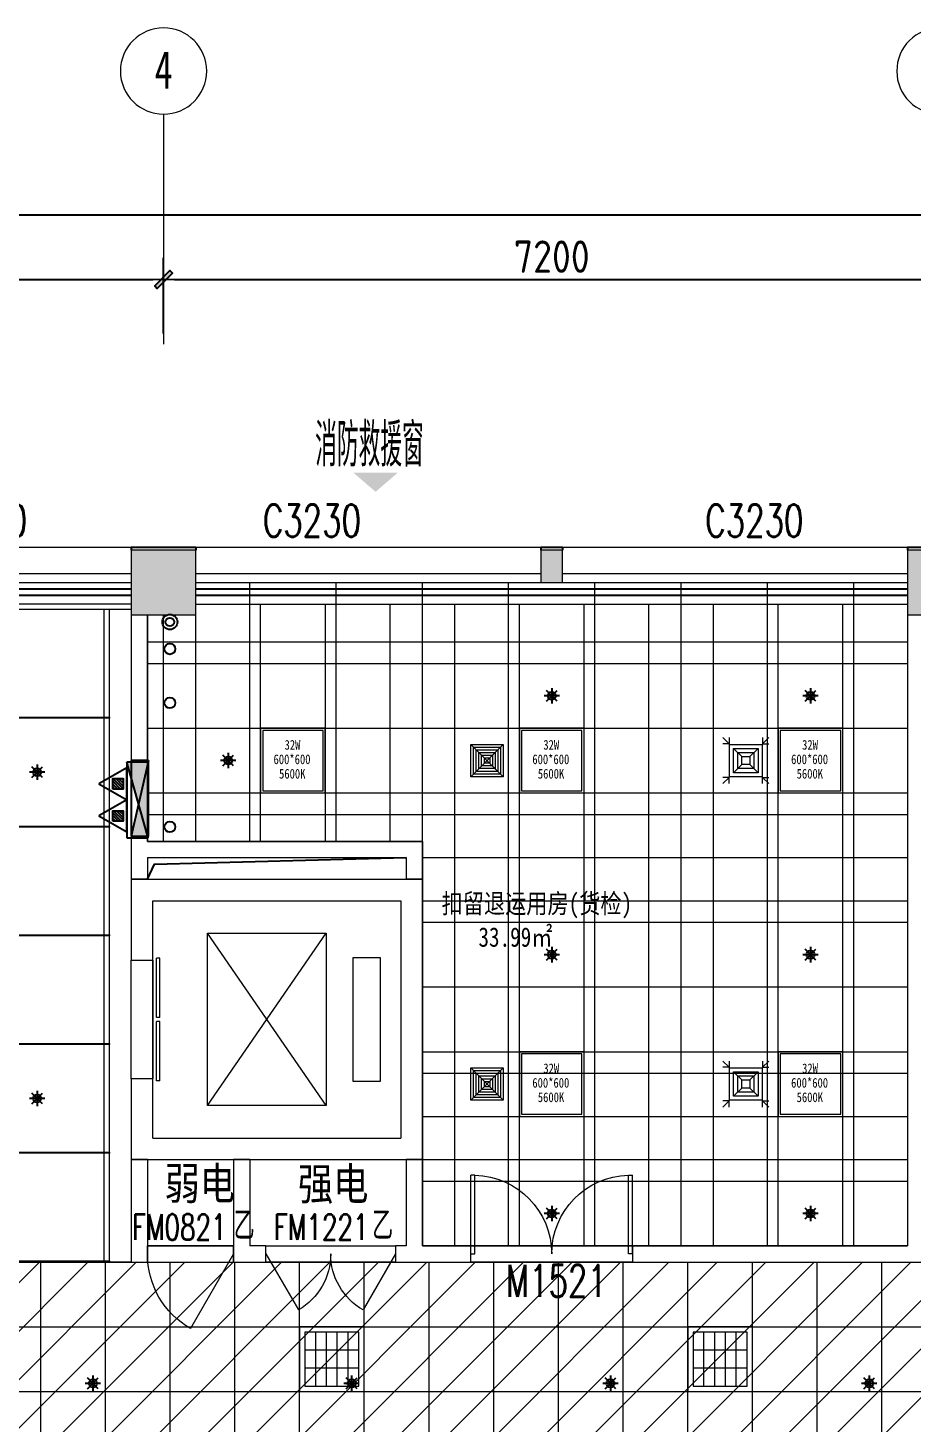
# Model space of a CAD drawing. Header units: millimetres. Extents: x 33621 to 401573, y -91663 to 133135.
# Drawn here: x 188399 to 196599, y 50552 to 63489 of the extents above; entities that cross this region are included whole.
import ezdxf
from ezdxf.enums import TextEntityAlignment as Align

# ---------------------------------------------------------------- set-up
doc = ezdxf.new("R2010")
doc.units = ezdxf.units.MM
doc.header["$LTSCALE"] = 10
doc.linetypes.add('DASHDOT2', pattern=[0.5, 0.25, -0.125, 0, -0.125])
doc.linetypes.add('DOTE', pattern=[2.42, 2, -0.2, 0.02, -0.2])
doc.layers.get('0').update_dxf_attribs({"color": 253})
doc.layers.get('Defpoints').update_dxf_attribs({"color": 250})
for name, color, linetype in [('3', 253, 'Continuous'), ('Dim【尺寸标注】', 253, 'Continuous'), ('EQUIP_喷头', 253, 'Continuous'), ('EQUIP_消火栓', 253, 'Continuous'), ('EQUIP_灭火器', 253, 'Continuous'), ('PUB_DIM', 253, 'Continuous'), ('SURFACE', 253, 'Continuous'), ('VPIPE-喷淋', 253, 'Continuous'), ('VPIPE-废水', 253, 'Continuous'), ('VPIPE-消防', 253, 'Continuous'), ('Wall Solid【墙柱填充】', 253, 'Continuous'), ('WINDOW_TEXT', 253, 'Continuous')]:
    doc.layers.add(name, color=color, linetype=linetype)
for name, color, linetype, lineweight in [('AXIS【轴号】', 253, 'Continuous', 0), ('COLUMN', 253, 'Continuous', 0), ('DOOR【门】', 253, 'Continuous', 0), ('DS-4BS-FINISH【墙完成线】', 253, 'Continuous', 0), ('FC-FLOOR【地材分格】', 253, 'Continuous', 0), ('PUB_HATCH', 253, 'Continuous', 0), ('RC-FCU【空调设备】', 253, 'Continuous', 0), ('RC-FIN【天花轮廓线】', 253, 'Continuous', 0), ('RC-LIGHT【天花灯具】', 253, 'Continuous', 0), ('RC-LIGHT【灯带】', 253, 'DASHDOT2', 0), ('RC-STR【天花细线】', 253, 'Continuous', 0), ('RC-Text【天花文字】', 253, 'Continuous', 0), ('STAIR', 253, 'Continuous', 0), ('TXT【平面空间文字】', 253, 'Continuous', 0), ('WALL', 253, 'Continuous', 0), ('Wall【墙体】', 253, 'Continuous', 0), ('WINDOW', 253, 'Continuous', 0), ('Xline【辅助线】', 253, 'Continuous', 0)]:
    doc.layers.add(name, color=color, linetype=linetype, lineweight=lineweight)
doc.styles.add('_TCH_WINDOW', font='SIMPLEX', dxfattribs={"bigfont": 'GBCBIG'})
doc.styles.add('CCD_DIM', font='ARCHS.SHX')
doc.styles.add('DIM_FONT', font='SIMPLEX', dxfattribs={"width": 0.7, "bigfont": 'GBCBIG'})
doc.styles.add('XZC', font='SIMPLEX.SHX', dxfattribs={"width": 0.7, "bigfont": 'hztxt.shx'})
doc.styles.add('宋体', font='', dxfattribs={"width": 0.7})
doc.styles.add('文字', font='')
doc.styles.get('宋体').set_extended_font_data('SimSun')
doc.styles.get('文字').set_extended_font_data('SimSun')
doc.linetypes.add('LED_LINE', pattern='A,12.7,-5.08,["LED",XZC,S=2.54,R=0,X=-2.54,Y=-1.27],-6.35', length=24.13)
doc.dimstyles.new('ZL_1：100', dxfattribs={"dimtxt": 3, "dimasz": 1, "dimexe": 2, "dimexo": 2, "dimgap": 0.6, "dimtad": 1, "dimdec": 0, "dimrnd": 5, "dimdsep": 46, "dimtxsty": 'CCD_DIM', "dimblk": 'WS-cj', "dimblk1": 'WS-cj', "dimblk2": 'WS-cj', "dimcen": 1, "dimclrd": 44, "dimclre": 44, "dimclrt": 2, "dimadec": 0, "dimazin": 2, "dimtfac": 1, "dimtdec": 0, "dimtix": 1, "dimtmove": 2, "dimatfit": 3, "dimldrblk": 'hl_arrow2', "dimfxl": 5, "dimfxlon": 1, "dimarcsym": 0})

# ---------------------------------------------------------------- blocks, each defined once
blk = doc.blocks.new('$TCHSYS$LDOR22D')
for p, q in [((-0.517, 0.833), (-0.017, 0.833)), ((-0.517, 0.833), (-0.517, 0.667)), ((-0.017, 0.833), (-0.017, 0.667)), ((0.017, 0.833), (0.017, 0.667)), ((0.017, 0.833), (0.517, 0.833)), ((0.517, 0.833), (0.517, 0.667)), ((-0.517, 0.667), (-0.017, 0.667)), ((0.017, 0.667), (0.517, 0.667)), ((-0.5, 0.5), (0.5, 0.5))]:
    blk.add_line(p, q)
blk = doc.blocks.new('$DorLib2D$00000002')
for p, q in [((-0.5, 0), (-0.5, 0.4875)), ((-0.475, 0.4875), (-0.5, 0.4875)), ((-0.475, 0), (-0.475, 0.4875)), ((0.475, 0), (0.475, 0.4875)), ((0.475, 0.4875), (0.5, 0.4875)), ((0.5, 0), (0.5, 0.4875)), ((-0.5, 0), (-0.475, 0)), ((0.5, 0), (0.475, 0))]:
    blk.add_line(p, q)
at = {"lineweight": 13}
for centre, start, end in [((-0.4875, 0), 0, 88.53072), ((0.4875, 0), 91.46928, 180)]:
    blk.add_arc(centre, 0.4875, start, end, dxfattribs=at)
blk = doc.blocks.new('$DorLib2D$00000214')
at = {"color": 0}
blk.add_line((0.5, 0), (0, 0.866), dxfattribs=at)
blk.add_arc((0.5, 0), 1, 120, 180, dxfattribs=at)
blk = doc.blocks.new('$DorLib2D$00000215')
at = {"color": 0}
for p, q in [((-0.5, 0), (-0.25, 0.433)), ((0.5, 0), (0.25, 0.433))]:
    blk.add_line(p, q, dxfattribs=at)
for centre, start, end in [((-0.5, 0), 0, 60), ((0.5, 0), 120, 180)]:
    blk.add_arc(centre, 0.5, start, end, dxfattribs=at)
blk = doc.blocks.new('$WINLIB2D$00000004')
for p, q in [((-0.5, 0.5), (0.5, 0.5)), ((-0.5, 0.5), (-0.5, -0.5)), ((0.5, -0.5), (0.5, 0.5)), ((-0.5, 0.2406), (0.5, 0.2406)), ((-0.5, -0.5), (0.5, -0.5))]:
    blk.add_line(p, q)
blk = doc.blocks.new('ZL_12085679')
at = {"layer": 'RC-LIGHT【天花灯具】'}
blk.add_lwpolyline([(300, 0), (-300, 0), (-300, -600), (300, -600)], close=True, dxfattribs=at)
at = {"layer": 'RC-LIGHT【天花灯具】', "color": 8}
blk.add_lwpolyline([(280, -20), (-280, -20), (-280, -580), (280, -580)], close=True, dxfattribs=at)
at = {"layer": 'RC-LIGHT【天花灯具】', "style": '文字', "width": 0.8}
for s, p in [('32W', (-78, -199)), ('600*600', (-180, -333)), ('5600K', (-129, -467))]:
    blk.add_text(s, height=90, dxfattribs=at).set_placement(p)
blk = doc.blocks.new('hl_Axis-A1')
at = {"color": 150, "ltscale": 2}
blk.add_line((21.33, 0), (0, 0), dxfattribs=at)
at = {"color": 150}
blk.add_circle((25.33, 0), 4, dxfattribs=at)
at = {"color": 50, "style": '宋体', "width": 0.7}
blk.add_attdef('轴号', text='', height=3.5, dxfattribs=at).set_placement((25.33, 0), align=Align.MIDDLE_CENTER)
blk = doc.blocks.new('WS-cj')
blk.add_hatch(color=2).paths.add_polyline_path([(0.59, 0.82), (-0.82, -0.59), (-0.59, -0.82), (0.82, 0.59)])
at = {"color": 2, "linetype": 'ByBlock', "lineweight": 0}
for p, q in [((-1.1, 0), (0, 0)), ((0, 0), (1.1, 0))]:
    blk.add_line(p, q, dxfattribs=at)
at = {"color": 2}
blk.add_lwpolyline([(0.59, 0.82), (-0.82, -0.59), (-0.59, -0.82), (0.82, 0.59)], close=True, dxfattribs=at)
blk = doc.blocks.new('*D262')
at = {"layer": 'Defpoints', "color": 0, "transparency": 16777216}
for p in [(-22862, 2411), (-30062, 1811), (-22862, 1811)]:
    blk.add_point(p, dxfattribs=at)
at = {"layer": 'Dim【尺寸标注】', "color": 44, "lineweight": -2, "transparency": 16777216}
for p, q in [((-30062, 1911), (-30062, 2611)), ((-22862, 1911), (-22862, 2611)), ((-29962, 2411), (-22962, 2411))]:
    blk.add_line(p, q, dxfattribs=at)
at = {"layer": 'Dim【尺寸标注】', "color": 44, "lineweight": -2, "transparency": 16777216, "xscale": 100, "yscale": 100, "zscale": 100, "rotation": 180}
blk.add_blockref('WS-cj', (-30062, 2411), dxfattribs=at)
at = {"layer": 'Dim【尺寸标注】', "color": 44, "lineweight": -2, "transparency": 16777216, "xscale": 100, "yscale": 100, "zscale": 100}
blk.add_blockref('WS-cj', (-22862, 2411), dxfattribs=at)
at = {"layer": 'Dim【尺寸标注】', "color": 2, "transparency": 16777216, "insert": (-26462, 2623), "char_height": 300, "attachment_point": 5, "style": 'CCD_DIM'}
blk.add_mtext('7200', dxfattribs=at)
blk = doc.blocks.new('hl_arrow2')
at = {"color": 2}
blk.add_line((0, 0), (-1, 0), dxfattribs=at)
blk.add_lwpolyline([(0, 0), (-1, -1), (-1, -1), (0, 0), (-1, 1), (-1, 1)], close=True, dxfattribs=at)
blk = doc.blocks.new('*D263')
at = {"layer": 'Defpoints', "color": 0, "transparency": 16777216}
for p in [(-15662, 2411), (-22862, 1811), (-15662, 1811)]:
    blk.add_point(p, dxfattribs=at)
at = {"layer": 'Dim【尺寸标注】', "color": 44, "lineweight": -2, "transparency": 16777216}
for p, q in [((-22862, 1911), (-22862, 2611)), ((-15662, 1911), (-15662, 2611)), ((-22762, 2411), (-15762, 2411))]:
    blk.add_line(p, q, dxfattribs=at)
at = {"layer": 'Dim【尺寸标注】', "color": 44, "lineweight": -2, "transparency": 16777216, "xscale": 100, "yscale": 100, "zscale": 100, "rotation": 180}
blk.add_blockref('WS-cj', (-22862, 2411), dxfattribs=at)
at = {"layer": 'Dim【尺寸标注】', "color": 44, "lineweight": -2, "transparency": 16777216, "xscale": 100, "yscale": 100, "zscale": 100}
blk.add_blockref('WS-cj', (-15662, 2411), dxfattribs=at)
at = {"layer": 'Dim【尺寸标注】', "color": 2, "transparency": 16777216, "insert": (-19262, 2623), "char_height": 300, "attachment_point": 5, "style": 'CCD_DIM'}
blk.add_mtext('7200', dxfattribs=at)
blk = doc.blocks.new('*D273')
at = {"layer": 'Defpoints', "color": 0, "transparency": 16777216}
for p in [(49138, 3011), (-44462, 1811), (49138, 1811)]:
    blk.add_point(p, dxfattribs=at)
at = {"layer": 'Dim【尺寸标注】', "color": 44, "lineweight": -2, "transparency": 16777216}
for p, q in [((-44462, 2511), (-44462, 3211)), ((49138, 2511), (49138, 3211)), ((-44362, 3011), (49038, 3011))]:
    blk.add_line(p, q, dxfattribs=at)
at = {"layer": 'Dim【尺寸标注】', "color": 44, "lineweight": -2, "transparency": 16777216, "xscale": 100, "yscale": 100, "zscale": 100, "rotation": 180}
blk.add_blockref('WS-cj', (-44462, 3011), dxfattribs=at)
at = {"layer": 'Dim【尺寸标注】', "color": 44, "lineweight": -2, "transparency": 16777216, "xscale": 100, "yscale": 100, "zscale": 100}
blk.add_blockref('WS-cj', (49138, 3011), dxfattribs=at)
at = {"layer": 'Dim【尺寸标注】', "color": 2, "transparency": 16777216, "insert": (2338, 3217), "char_height": 300, "attachment_point": 5, "style": 'CCD_DIM'}
blk.add_mtext('93600', dxfattribs=at)
blk = doc.blocks.new('$TwtSys$00000125')
at = {"color": 9}
for p, q in [((0.57, 0), (-0.57, 0)), ((0.4, -0.4), (-0.4, 0.4)), ((-0.4, -0.4), (0.4, 0.4)), ((0, 0.57), (0, -0.57))]:
    blk.add_line(p, q, dxfattribs=at)
at = {"color": 8}
blk.add_circle((0, 0), 0.3, dxfattribs=at)
blk = doc.blocks.new('方形格栅灯盘')
at = {"color": 8, "ltscale": 11}
for p, q in [((-150, 50), (-150, 550)), ((-50, 50), (-50, 550)), ((50, 50), (50, 550)), ((150, 50), (150, 550))]:
    blk.add_line(p, q, dxfattribs=at)
at = {"ltscale": 11}
for points in [[(300, 600), (-300, 600), (-300, 0), (300, 0)], [(250, 550), (-250, 550), (-250, 50), (250, 50)]]:
    blk.add_lwpolyline(points, close=True, dxfattribs=at)
for points in [[(250, 383), (-250, 383)], [(250, 217), (-250, 217)]]:
    blk.add_lwpolyline(points, dxfattribs=at)
blk = doc.blocks.new('ZL_10267726')
at = {"layer": 'RC-LIGHT【天花灯具】'}
h = blk.add_hatch(dxfattribs=at)
h.set_pattern_fill('_USER', color=8, scale=50, angle=90, double=1, pattern_type=0)
h.set_pattern_definition([(90, (25, -500), (-50, 3e-15), []), (180, (25, -500), (-6e-15, -50), [])])
h.paths.add_polyline_path([(-25, 0), (-25, -500), (25, -500), (25, 0)])
at = {"layer": 'RC-LIGHT【天花灯具】', "color": 2}
blk.add_lwpolyline([(-25, -500), (-25, 0), (25, 0), (25, -500)], close=True, dxfattribs=at)
at = {"layer": 'RC-LIGHT【天花灯具】', "color": 1, "lineweight": -3}
for centre in [(0, -27), (0, -77), (0, -127), (0, -177), (0, -227), (0, -277), (0, -327), (0, -377), (0, -427), (0, -477)]:
    blk.add_circle(centre, 10, dxfattribs=at)
blk = doc.blocks.new('圆形筒灯')
at = {"color": 251, "linetype": 'DOTE', "ltscale": 43.504693}
blk.add_line((0, 91), (0, -91), dxfattribs=at)
at = {"color": 251, "linetype": 'DOTE', "ltscale": 41.297046}
blk.add_line((86, 0), (-86, 0), dxfattribs=at)
blk.add_ellipse((0, 0), major_axis=(-42.4, 42.4), ratio=1, start_param=2.355868237233172, end_param=8.639053544412757)
at = {"color": 251}
blk.add_ellipse((0, 0), major_axis=(35.4, 35.4), ratio=1, start_param=5.49871431692557, end_param=11.78189962410516, dxfattribs=at)
blk = doc.blocks.new('ZL_0107103899')
at = {"layer": 'RC-FIN【天花轮廓线】'}
for p, q in [((3412, 0), (-3188, 0)), ((3412, -50), (-3188, -50))]:
    blk.add_line(p, q, dxfattribs=at)
blk.add_lwpolyline([(3412, -6100), (3212, -6100), (3212, -50)], dxfattribs=at)
at = {"layer": 'RC-LIGHT【灯带】', "linetype": 'LED_LINE', "ltscale": 0.015}
blk.add_lwpolyline([(3162, -6100), (3162, -50)], dxfattribs=at)
at = {"layer": 'RC-STR【天花细线】'}
for points in [[(-2733, -6100), (-2813, -6100), (-2813, -50), (-2733, -50)], [(3212, -1058), (-2733, -1058), (-2733, -1048), (3212, -1048)], [(3212, -2067), (-2733, -2067), (-2733, -2057), (3212, -2057)], [(3212, -3075), (-2733, -3075), (-2733, -3065), (3212, -3065)], [(3212, -4083), (-2733, -4083), (-2733, -4073), (3212, -4073)], [(3212, -5092), (-2733, -5092), (-2733, -5082), (3212, -5082)], [(3212, -6100), (-3413, -6100), (-3413, -6090), (3212, -6090)]]:
    blk.add_lwpolyline(points, close=True, dxfattribs=at)
at = {"layer": 'EQUIP_喷头', "xscale": 125, "yscale": 125, "zscale": 125}
for p in [(-3160, -1558), (-260, -1558), (2540, -1558), (-3160, -4583), (-260, -4583), (2540, -4583)]:
    blk.add_blockref('$TwtSys$00000125', p, dxfattribs=at)
at = {"layer": 'RC-LIGHT【天花灯具】', "lineweight": -3, "xscale": 0.8, "yscale": 0.8, "zscale": 0.8, "rotation": 180}
for p in [(-2773, -887), (-2773, -2087), (-2773, -3287), (-2773, -4487), (-2773, -5687)]:
    blk.add_blockref('ZL_10267726', p, dxfattribs=at)
at = {"layer": 'RC-LIGHT【天花灯具】', "xscale": -1, "rotation": 180}
for p in [(-1560, -549), (240, -549), (2040, -549), (-1560, -1558), (240, -1558), (2040, -1558), (-1560, -2566), (240, -2566), (2040, -2566), (-1560, -3574), (240, -3574), (2040, -3574), (-1560, -4583), (240, -4583), (2040, -4583), (-1560, -5591), (240, -5591), (2040, -5591)]:
    blk.add_blockref('圆形筒灯', p, dxfattribs=at)
blk = doc.blocks.new('方形下送风口')
at = {"color": 250, "lineweight": 0}
for p, q in [((150, 150), (-150, -150)), ((-150, 150), (150, -150))]:
    blk.add_line(p, q, dxfattribs=at)
blk.add_lwpolyline([(-150, 150), (150, 150), (150, -150), (-150, -150)], close=True)
at = {"color": 251, "lineweight": 0}
for points in [[(125, -125), (-125, -125), (-125, 125), (125, 125)], [(100, -100), (-100, -100), (-100, 100), (100, 100)], [(75, -75), (-75, -75), (-75, 75), (75, 75)], [(50, -50), (-50, -50), (-50, 50), (50, 50)], [(25, -25), (-25, -25), (-25, 25), (25, 25)]]:
    blk.add_lwpolyline(points, close=True, dxfattribs=at)
blk = doc.blocks.new('方形下回风口')
at = {"color": 8}
for p, q in [((-113, 113), (-38, 38)), ((38, 38), (113, 113)), ((-38, -38), (-113, -113)), ((38, -38), (113, -113))]:
    blk.add_line(p, q, dxfattribs=at)
for points in [[(-156, 213), (-156, 156), (-213, 213), (-156, 156), (-213, 156)], [(156, 213), (156, 156), (213, 213), (156, 156), (213, 156)], [(-156, -213), (-156, -156), (-213, -213), (-156, -156), (-213, -156)], [(156, -213), (156, -156), (213, -213), (156, -156), (213, -156)]]:
    blk.add_lwpolyline(points, dxfattribs=at)
blk.add_lwpolyline([(150, 150), (150, -150), (-150, -150), (-150, 150)], close=True)
for points in [[(113, 113), (113, -113), (-113, -113), (-113, 113)], [(75, 75), (75, -75), (-75, -75), (-75, 75)], [(38, 38), (38, -38), (-38, -38), (-38, 38)]]:
    blk.add_lwpolyline(points, close=True, dxfattribs=at)
blk = doc.blocks.new('$TwtSys$00000546')
h = blk.add_hatch()
h.set_pattern_fill('ANSI31', color=256, scale=200, style=0)
h.set_pattern_definition([(45, (-38543.802, -6670.83), (-17.67767, 17.67767), [])])
h.paths.add_polyline_path([(-65, 174), (65, 174), (65, 44), (-65, 44)])
for points in [[(0, 344), (-198, 0), (198, 0)], [(-65, 174), (65, 174), (65, 44), (-65, 44)]]:
    blk.add_lwpolyline(points, close=True)
blk = doc.blocks.new('海龍01169608')
at = {"color": 1}
for p, q in [((101, 0), (-59, -700)), ((101, 0), (-59, 0)), ((-59, 0), (-59, -700)), ((101, -700), (101, 0)), ((99, -15), (-101, -15)), ((99, -715), (-101, -15)), ((-101, -15), (-101, -715)), ((99, -715), (99, -15)), ((-101, -715), (99, -715)), ((-59, -700), (101, -700))]:
    blk.add_line(p, q, dxfattribs=at)
for points in [[(101, 0), (101, -700), (101, 0), (-59, -700)], [(99, -15), (-101, -15), (99, -715)]]:
    blk.add_solid(points, dxfattribs=at)
at = {"color": 1, "width": 1.34625, "flags": 1}
for tag in ['UNIT', 'SPEC', 'WHAT']:
    blk.add_attdef(tag, (-59, -350), '', height=0.0008, rotation=270, dxfattribs=at)
blk = doc.blocks.new('ZL_061117299')
at = {"layer": 'AXIS【轴号】'}
ref = blk.add_blockref('hl_Axis-A1', (-22862.3, 1810.8), dxfattribs=dict(at, xscale=-100, yscale=100, zscale=100, rotation=270))
ref.add_attrib('轴号', '4', dxfattribs={"layer": '0', "color": 2, "height": 350, "style": '宋体', "width": 0.7}).set_placement((-22862.3, 4355.8), align=Align.MIDDLE_CENTER)
ref = blk.add_blockref('hl_Axis-A1', (-15662.3, 1810.8), dxfattribs=dict(at, xscale=-100, yscale=100, zscale=100, rotation=270))
ref.add_attrib('轴号', '5', dxfattribs={"layer": '0', "color": 2, "height": 350, "style": '宋体', "width": 0.7}).set_placement((-15662.3, 4355.8), align=Align.MIDDLE_CENTER)
at = {"layer": 'Dim【尺寸标注】'}
for p1, p2, distance, picture, middle in [((-44462.3, 1810.8), (49137.7, 1810.8), 1200, '*D273', (2337.7, 3217)), ((-30062.3, 1810.8), (-22862.3, 1810.8), 600, '*D262', (-26462.3, 2623.3)), ((-22862.3, 1810.8), (-15662.3, 1810.8), 600, '*D263', (-19262.3, 2623.3))]:
    dim = blk.add_aligned_dim(p1=p1, p2=p2, distance=distance, dimstyle='ZL_1：100', dxfattribs=at)
    dim.commit()
    dim.dimension.update_dxf_attribs({"geometry": picture, "text_midpoint": middle})

msp = doc.modelspace()

# ---------------------------------------------------------------- hatches: boundary and pattern name
at = {"layer": 'FC-FLOOR【地材分格】'}
h = msp.add_hatch(dxfattribs=at)
h.set_pattern_fill('_USER', color=256, scale=800, double=1, pattern_type=0)
h.set_pattern_definition([(0, (192056.7, 52195.3), (0, 800), []), (90, (192056.7, 52195.3), (-800, 5e-14), [])])
h.paths.add_polyline_path([(189956.7, 58345.3), (196556.7, 58345.3), (196556.7, 52195.3), (192056.7, 52195.3), (192056.7, 55945.3), (189506.7, 55945.3), (189506.7, 58045.3), (189956.7, 58045.3)])
at = {"layer": 'PUB_HATCH'}
for points in [[(189356.7, 58045.3), (189956.7, 58045.3), (189956.7, 58645.3), (189356.7, 58645.3)], [(193156.7, 58345.3), (193356.7, 58345.3), (193356.7, 58645.3), (193156.7, 58645.3)], [(196556.7, 58045.3), (197156.7, 58045.3), (197156.7, 58645.3), (196556.7, 58645.3)]]:
    msp.add_hatch(color=256, dxfattribs=at).paths.add_polyline_path(points)
at = {"layer": 'RC-STR【天花细线】'}
h = msp.add_hatch(dxfattribs=at)
h.set_pattern_fill('_USER', color=8, scale=600, double=1, pattern_type=0)
h.set_pattern_definition([(0, (211318.06, 52045.26), (0, 600), []), (90, (211318.06, 52045.26), (-600, 4e-14), [])])
h.paths.add_polyline_path([(211556.7, 58345.3), (218156.7, 58345.3), (218156.7, 52045.3), (232781.7, 52045.3), (232781.7, 50245.3), (232556.7, 50245.3), (232556.7, 49795.3), (225956.7, 49795.3), (225956.7, 50245.3), (225356.7, 50245.3), (225356.7, 49795.3), (218756.7, 49795.3), (218756.7, 50245.3), (218156.7, 50245.3), (218156.7, 49795.3), (211556.7, 49795.3), (211556.7, 50245.3), (210956.7, 50245.3), (210956.7, 49795.3), (204356.7, 49795.3), (204356.7, 50245.3), (203756.7, 50245.3), (203756.7, 49795.3), (197156.7, 49795.3), (197156.7, 50245.3), (196556.7, 50245.3), (196556.7, 49795.3), (189956.7, 49795.3), (189956.7, 50245.3), (189356.7, 50245.3), (189356.7, 49795.3), (182756.7, 49795.3), (182756.7, 50245.3), (182156.7, 50245.3), (182156.7, 49795.3), (175556.7, 49795.3), (175556.7, 50245.3), (174956.7, 50245.3), (174956.7, 49795.3), (168356.7, 49795.3), (168356.7, 52045.3), (211318.1, 52045.3), (211318.1, 58045.3), (211556.7, 58045.3)])
h = msp.add_hatch(dxfattribs=at)
h.set_pattern_fill('_USER', color=256, scale=600, double=1, pattern_type=0)
h.set_pattern_definition([(0, (196556.74, 52195.26), (0, 600), []), (90, (196556.74, 52195.26), (-600, 4e-14), [])])
h.paths.add_polyline_path([(189956.7, 58145.3), (196556.7, 58145.3), (196556.7, 52195.3), (192056.7, 52195.3), (192056.7, 55945.3), (189506.7, 55945.3), (189506.7, 58045.3), (189956.7, 58045.3)])
at = {"layer": 'Xline【辅助线】'}
h = msp.add_hatch(dxfattribs=at)
h.set_pattern_fill('ANSI31', color=256, scale=100)
h.set_pattern_definition([(45, (-172004.77, 84868.52), (-224.5064, 224.5064), [])])
h.paths.add_polyline_path([(232781.7, 58302.5), (211556.7, 58388.1), (211556.7, 58045.3), (211318.1, 58045.3), (211318.1, 52027.4), (168356.7, 52063.2), (168356.7, 49645.3), (167956.7, 49645.3), (167956.7, 42359.7), (232781.7, 42359.7)])

# ---------------------------------------------------------------- linework, layer by layer
at = {"layer": '3'}
for p, q in [((189356.7, 58285.3), (182756.7, 58285.3)), ((189356.7, 58225.3), (182756.7, 58225.3)), ((196556.7, 58285.3), (189956.7, 58285.3)), ((196556.7, 58225.3), (189956.7, 58225.3))]:
    msp.add_line(p, q, dxfattribs=at)
msp.add_lwpolyline([(189506.7, 55595.3), (189571.7, 55733.3), (191906.7, 55795.3)], dxfattribs=at)
at = {"layer": 'COLUMN'}
for p, q in [((189956.7, 58645.3), (189356.7, 58645.3)), ((197156.7, 58645.3), (196556.7, 58645.3)), ((189356.7, 58345.3), (189356.7, 58045.3)), ((189956.7, 58045.3), (189956.7, 58345.3)), ((196556.7, 58345.3), (196556.7, 58045.3)), ((189356.7, 58045.3), (189956.7, 58045.3)), ((196556.7, 58045.3), (197156.7, 58045.3))]:
    msp.add_line(p, q, dxfattribs=at)
at = {"layer": 'DOOR【门】'}
for p, q in [((189506.7, 52195.3), (190306.7, 52195.3)), ((190606.7, 52195.3), (191806.7, 52195.3)), ((189506.7, 52045.3), (190306.7, 52045.3)), ((190606.7, 52045.3), (191806.7, 52045.3))]:
    msp.add_line(p, q, dxfattribs=at)
at = {"layer": 'DS-4BS-FINISH【墙完成线】'}
for points in [[(168356.7, 52045.3), (211318.1, 52045.3), (211318.1, 58045.3), (211556.7, 58045.3), (211556.7, 58345.3)], [(189956.7, 58345.3), (196556.7, 58345.3), (196556.7, 52195.3), (192056.7, 52195.3), (192056.7, 55945.3), (189506.7, 55945.3), (189506.7, 58045.3), (189956.7, 58045.3), (189956.7, 58345.3)], [(189956.7, 58345.3), (196556.7, 58345.3), (196556.7, 52195.3), (192056.7, 52195.3), (192056.7, 55945.3), (189506.7, 55945.3), (189506.7, 58045.3), (189956.7, 58045.3), (189956.7, 58345.3)]]:
    msp.add_lwpolyline(points, dxfattribs=at)
at = {"layer": 'RC-FIN【天花轮廓线】'}
msp.add_line((189956.7, 58145.3), (196556.7, 58145.3), dxfattribs=at)
for points in [[(189356.7, 54845.3), (189556.7, 54845.3), (189556.7, 53745.3), (189356.7, 53745.3)], [(190306.7, 52195.3), (189506.7, 52195.3), (189506.7, 52045.3), (190306.7, 52045.3)], [(190606.7, 52195.3), (191806.7, 52195.3), (191806.7, 52045.3), (190606.7, 52045.3)], [(192506.3, 52195.3), (194006.3, 52195.3), (194006.3, 52045.3), (192506.3, 52045.3)]]:
    msp.add_lwpolyline(points, close=True, dxfattribs=at)
at = {"layer": 'STAIR'}
for p, q in [((190064, 53495.3), (191164, 55095.3)), ((191164, 53495.3), (190064, 55095.3)), ((190064, 55095.3), (191164, 55095.3)), ((190064, 53495.3), (190064, 55095.3)), ((191164, 55095.3), (191164, 53495.3)), ((191414, 54870.3), (191664, 54870.3)), ((191414, 53720.3), (191414, 54870.3)), ((191664, 54870.3), (191664, 53720.3)), ((191664, 53720.3), (191414, 53720.3)), ((191164, 53495.3), (190064, 53495.3))]:
    msp.add_line(p, q, dxfattribs=at)
at = {"layer": 'SURFACE'}
for p, q in [((189356.7, 58675.3), (189356.7, 58645.3)), ((189356.7, 58675.3), (189656.7, 58675.3)), ((189656.7, 58675.3), (189956.7, 58675.3)), ((189956.7, 58675.3), (189956.7, 58645.3)), ((193156.7, 58675.3), (193156.7, 58645.3)), ((193156.7, 58675.3), (193356.7, 58675.3)), ((193356.7, 58675.3), (193356.7, 58645.3)), ((196556.7, 58675.3), (196556.7, 58645.3)), ((196556.7, 58675.3), (196856.7, 58675.3))]:
    msp.add_line(p, q, dxfattribs=at)
at = {"layer": 'VPIPE-喷淋'}
for centre in [(189715.3, 57730.3), (189715.3, 57230.3)]:
    msp.add_circle(centre, 50, dxfattribs=at)
at = {"layer": 'VPIPE-废水'}
for radius in [70, 40]:
    msp.add_circle((189715.3, 57980.3), radius, dxfattribs=at)
at = {"layer": 'VPIPE-消防'}
msp.add_circle((189715.3, 56080.3), 50, dxfattribs=at)
at = {"layer": 'WALL', "color": 9}
for p, q in [((193356.7, 58645.3), (193156.7, 58645.3)), ((193156.7, 58645.3), (193156.7, 58345.3)), ((193356.7, 58345.3), (193356.7, 58645.3)), ((193156.7, 58345.3), (193356.7, 58345.3)), ((189356.7, 58045.3), (189356.7, 55870.3)), ((189506.7, 58045.3), (189506.7, 55945.3)), ((196556.7, 58045.3), (196556.7, 52195.3)), ((189506.7, 55945.3), (192056.7, 55945.3)), ((192056.7, 55945.3), (192056.7, 55595.3)), ((189356.7, 55870.3), (189356.7, 55595.3)), ((189506.7, 55795.3), (191906.7, 55795.3)), ((189506.7, 55795.3), (189506.7, 55595.3)), ((191906.7, 55795.3), (191906.7, 55595.3)), ((189506.7, 55595.3), (189356.7, 55595.3)), ((189356.7, 55595.3), (192056.7, 55595.3)), ((189356.7, 55595.3), (189356.7, 54845.3)), ((192056.7, 55595.3), (191906.7, 55595.3)), ((192056.7, 55595.3), (192056.7, 52995.3)), ((189556.7, 55395.3), (191856.7, 55395.3)), ((189556.7, 54845.3), (189556.7, 55395.3)), ((191856.7, 55395.3), (191856.7, 53195.3)), ((189356.7, 54845.3), (189556.7, 54845.3)), ((189556.7, 53745.3), (189356.7, 53745.3)), ((189356.7, 53745.3), (189356.7, 52995.3)), ((189556.7, 53195.3), (189556.7, 53745.3)), ((189556.7, 53195.3), (191856.7, 53195.3)), ((189356.7, 52995.3), (189356.7, 52045.3)), ((189506.7, 52995.3), (189356.7, 52995.3)), ((189356.7, 52995.3), (192056.7, 52995.3)), ((189506.7, 52995.3), (189506.7, 52195.3)), ((190306.7, 52995.3), (190306.7, 52195.3)), ((190456.7, 52995.3), (190306.7, 52995.3)), ((190456.7, 52995.3), (190456.7, 52195.3)), ((191906.7, 52995.3), (191906.7, 52195.3)), ((192056.7, 52995.3), (191906.7, 52995.3)), ((192056.7, 52995.3), (192056.7, 52195.3)), ((189506.7, 52045.3), (189506.7, 52195.3)), ((190306.7, 52195.3), (190306.7, 52045.3)), ((190606.7, 52195.3), (190456.7, 52195.3)), ((190606.7, 52045.3), (190606.7, 52195.3)), ((191906.7, 52195.3), (191806.7, 52195.3)), ((191806.7, 52195.3), (191806.7, 52045.3)), ((192506.3, 52195.3), (192056.7, 52195.3)), ((192506.3, 52045.3), (192506.3, 52195.3)), ((196556.7, 52195.3), (194006.3, 52195.3)), ((194006.3, 52195.3), (194006.3, 52045.3)), ((189356.7, 52045.3), (189506.7, 52045.3)), ((190306.7, 52045.3), (190381.7, 52045.3)), ((190381.7, 52045.3), (190606.7, 52045.3)), ((191806.7, 52045.3), (191981.7, 52045.3)), ((191981.7, 52045.3), (192506.3, 52045.3)), ((194006.3, 52045.3), (196706.7, 52045.3))]:
    msp.add_line(p, q, dxfattribs=at)
at = {"layer": 'Wall Solid【墙柱填充】', "color": 1}
msp.add_solid([(191830.7, 59366.5), (191623.1, 59187.4), (191415.5, 59366.5), (191623.1, 59187.4)], dxfattribs=at)
at = {"layer": 'Wall【墙体】', "color": 9}
msp.add_line((196556.7, 58045.3), (196556.7, 52195.3), dxfattribs=at)
msp.add_line((196556.7, 58045.3), (196556.7, 52195.3), dxfattribs=at)

# ---------------------------------------------------------------- block references
msp.add_blockref('ZL_0107103899', (185944.2, 58145.3))
at = {"layer": 'DOOR【门】', "xscale": -1100, "yscale": 200, "zscale": -1100, "rotation": 270}
msp.add_blockref('$TCHSYS$LDOR22D', (189456.7, 54295.3), dxfattribs=at)
at = {"layer": 'DOOR【门】'}
ref = msp.add_blockref('$DorLib2D$00000002', (193256.3, 52120.3), dxfattribs=dict(at, xscale=1500, yscale=-1500, zscale=1500, rotation=180))
ref.add_attrib('A', 'M1521', (192831.3, 51721.5), dxfattribs={"layer": 'WINDOW_TEXT', "height": 297.5, "style": '_TCH_WINDOW', "width": 0.705882})
for name, p, xscale, yscale, zscale in [('$DorLib2D$00000214', (189906.7, 52120.3), 800, -800, 800), ('$DorLib2D$00000215', (191206.7, 52120.3), 1200, -1200, 1200)]:
    msp.add_blockref(name, p, dxfattribs=dict(at, xscale=xscale, yscale=yscale, zscale=zscale))
at = {"layer": 'EQUIP_喷头', "xscale": 125, "yscale": 125, "zscale": 125}
for p in [(193256.7, 57295.3), (195656.7, 57295.3), (190256.7, 56695.3), (193256.7, 54895.3), (195656.7, 54895.3), (193256.7, 52495.3), (195656.7, 52495.3), (189001, 50920.3), (191401, 50920.3), (193801, 50920.3), (196201, 50920.3)]:
    msp.add_blockref('$TwtSys$00000125', p, dxfattribs=at)
at = {"layer": 'EQUIP_消火栓'}
msp.add_blockref('海龍01169608', (189416, 56695.3), dxfattribs=at)
at = {"layer": 'EQUIP_灭火器', "xscale": 0.7500000000000018, "yscale": 0.7500000000000018, "zscale": 0.7500000000000018, "rotation": 90}
for p in [(189315.3, 56479.1), (189315.3, 56181.5)]:
    msp.add_blockref('$TwtSys$00000546', p, dxfattribs=at)
at = {"layer": 'PUB_DIM'}
msp.add_blockref('ZL_061117299', (212519, 58745.3), dxfattribs=at)
at = {"layer": 'RC-FCU【空调设备】'}
for name, p in [('方形下送风口', (192656.7, 56695.3)), ('方形下回风口', (195056.7, 56695.3)), ('方形下送风口', (192656.7, 53695.3)), ('方形下回风口', (195056.7, 53695.3))]:
    msp.add_blockref(name, p, dxfattribs=at)
at = {"layer": 'RC-LIGHT【天花灯具】'}
for name, p in [('ZL_12085679', (190856.7, 56995.3)), ('ZL_12085679', (193256.7, 56995.3)), ('ZL_12085679', (195656.7, 56995.3)), ('ZL_12085679', (193256.7, 53995.3)), ('ZL_12085679', (195656.7, 53995.3)), ('方形格栅灯盘', (191218.1, 50845.3)), ('方形格栅灯盘', (194818.1, 50845.3))]:
    msp.add_blockref(name, p, dxfattribs=at)
at = {"layer": 'WINDOW'}
ref = msp.add_blockref('$WINLIB2D$00000004', (187756.7, 58510.3), dxfattribs=dict(at, xscale=3200, yscale=-330, zscale=3200))
ref.add_attrib('A', 'C3230', (187481.6, 58771.5), dxfattribs={"layer": 'WINDOW_TEXT', "height": 297.5, "style": '_TCH_WINDOW', "width": 0.705882})
ref = msp.add_blockref('$WINLIB2D$00000004', (191556.7, 58510.3), dxfattribs=dict(at, xscale=3200, yscale=-330, zscale=3200))
ref.add_attrib('A', 'C3230', (190578.3, 58771.5), dxfattribs={"layer": 'WINDOW_TEXT', "height": 297.5, "style": '_TCH_WINDOW', "width": 0.705882})
ref = msp.add_blockref('$WINLIB2D$00000004', (194956.7, 58510.3), dxfattribs=dict(at, xscale=3200, yscale=-330, zscale=3200))
ref.add_attrib('A', 'C3230', (194681.6, 58771.5), dxfattribs={"layer": 'WINDOW_TEXT', "height": 297.5, "style": '_TCH_WINDOW', "width": 0.705882})

# ---------------------------------------------------------------- texts
at = {"layer": 'DOOR【门】', "style": '_TCH_WINDOW', "width": 0.705882}
for s, p in [('FM0821', (189363.2, 52250.3)), ('FM1221', (190679.2, 52250.3))]:
    msp.add_text(s, height=238, dxfattribs=at).set_placement(p)
at = {"layer": 'DOOR【门】', "style": '_TCH_WINDOW'}
for p in [(190307.2, 52250.3), (191591.2, 52250.3)]:
    msp.add_text('乙', height=270.1, dxfattribs=at).set_placement(p)
at = {"layer": 'RC-Text【天花文字】', "style": '文字', "width": 0.8}
for s, height, p in [('扣留退运用房(货检)', 180, (192235, 55280, 0)), ('33.99㎡', 180, (192577, 54968.8)), ('弱电', 300, (189665.9, 52623.4)), ('强电', 300, (190902.4, 52619.8))]:
    msp.add_text(s, height=height, dxfattribs=at).set_placement(p)
at = {"layer": 'TXT【平面空间文字】', "color": 1, "insert": (192070.6, 59822.3), "char_height": 400, "width": 7488.412, "attachment_point": 3, "style": 'DIM_FONT'}
msp.add_mtext('消防救援窗', dxfattribs=at)

doc.saveas('drawing.dxf')
